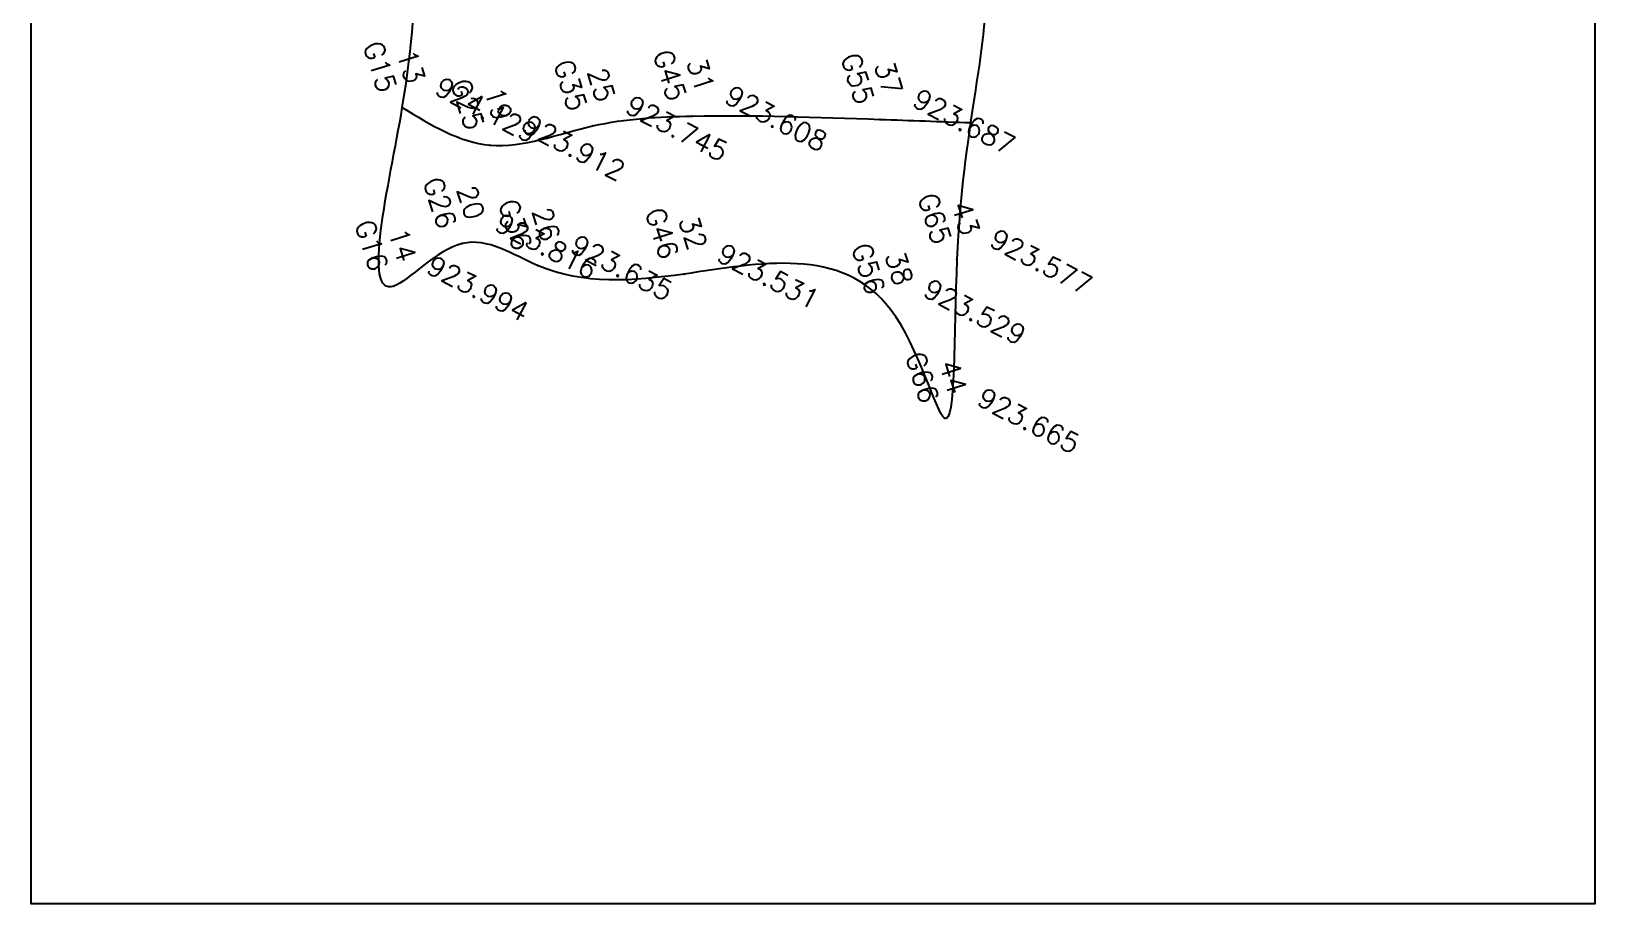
# Model space of a CAD drawing. Header units: millimetres. Extents: x 824502 to 1498685, y 1474633 to 1481826.
# Drawn here: x 1498041 to 1498685, y 1478117 to 1478476 of the extents above; entities that cross this region are included whole.
import ezdxf
from ezdxf.enums import TextEntityAlignment as Align

# ---------------------------------------------------------------- set-up
doc = ezdxf.new("R2010")
doc.units = ezdxf.units.MM
for name, color, linetype in [('Points', 7, 'Continuous'), ('Points-ELV', 6, 'Continuous'), ('Points-NUM', 4, 'Continuous'), ('Points-TXT', 3, 'Continuous')]:
    doc.layers.add(name, color=color, linetype=linetype)
doc.styles.add('ROMANS', font='romans.shx')

# ---------------------------------------------------------------- blocks, each defined once
blk = doc.blocks.new('POINTS')
at = {"layer": 'Points'}
blk.add_line((0, 0), (0, 0), dxfattribs=at)
blk.add_point((0, 0), dxfattribs=at)
at = {"layer": 'Points-ELV', "style": 'ROMANS'}
blk.add_attdef('ELEV', text='', height=1, rotation=45, dxfattribs=at).set_placement((0, 0), align=Align.BOTTOM_LEFT)
at = {"layer": 'Points-NUM', "style": 'ROMANS'}
blk.add_attdef('PTNUM', text='', height=1, dxfattribs=at).set_placement((0, 0), align=Align.BOTTOM_RIGHT)
at = {"layer": 'Points-TXT', "style": 'ROMANS'}
blk.add_attdef('DESC', text='', height=1, dxfattribs=at).set_placement((0, 0), align=Align.BOTTOM_RIGHT)

msp = doc.modelspace()

# ---------------------------------------------------------------- linework, layer by layer
at = {"color": 0}
msp.add_lwpolyline([(1498041.317, 1478852.588), (1498685.306, 1478852.588), (1498685.306, 1478117.36), (1498041.317, 1478117.36)], close=True, dxfattribs=at)
msp.add_spline([(1498192.935, 1478664.993, 37.231), (1498202.717, 1478626.219, 28.916), (1498203.936, 1478567.566, 23.525), (1498200.036, 1478508.723, 19.075), (1498194.152, 1478445.062, 14.982), (1498190.644, 1478371.524, 10.597), (1498218.822, 1478389.06, 4.816), (1498249.872, 1478380.079, -1.063), (1498310.271, 1478376.536, -4.441), (1498395.288, 1478361.942, -4.506), (1498417.49, 1478317.185, -0.089), (1498422.609, 1478382.511, -2.947), (1498435.016, 1478501.892, 4.686), (1498431.771, 1478560.382, 3.874), (1498435.879, 1478620.073, 0.106), (1498439.841, 1478673.553, -2.492), (1498382.451, 1478677.708, -4.993), (1498334.583, 1478669.102, 0.334), (1498288.86, 1478669.761, 8.421), (1498246.967, 1478666.93, 18.62), (1498192.935, 1478664.993, 37.231)], degree=3)
msp.add_open_spline([(1498194.152, 1478445.062, 14.982), (1498205.946, 1478437.885, 12.449), (1498230.581, 1478422.891, 7.157), (1498271.982, 1478439.86, 2.843), (1498325.258, 1478442.552, -4.675), (1498377.553, 1478440.672, -0.371), (1498415.773, 1478439.298, 2.557), (1498428.192, 1478438.852, 3.485)], degree=3, knots=[0, 0, 0, 0, 1.2281751, 2.565448, 3.83903, 6.2221727, 7.3723885, 7.3723885, 7.3723885, 7.3723885])

# ---------------------------------------------------------------- block references
at = {"layer": 'Points', "linetype": 'Continuous'}
ref = msp.add_blockref('POINTS', (1498194.152, 1478445.062, 14.982), dxfattribs=dict(at, xscale=32.48046360065386, yscale=32.48046360065386, zscale=32.48046360065386, rotation=287.5583941117993))
ref.add_attrib('PTNUM', '13', dxfattribs={"layer": 'Points-NUM', "height": 8.1201, "rotation": 287.558394, "style": 'ROMANS'}).set_placement((1498193.638, 1478453.417, 14.982), align=Align.BOTTOM_RIGHT)
ref.add_attrib('DESC', 'G15', dxfattribs={"layer": 'Points-TXT', "height": 8.1201, "rotation": 287.558394, "style": 'ROMANS'}).set_placement((1498182.025, 1478449.742, 14.982), align=Align.BOTTOM_RIGHT)
ref.add_attrib('ELEV', '924.129', dxfattribs={"layer": 'Points-ELV', "height": 8.1201, "rotation": 332.558394, "style": 'ROMANS'}).set_placement((1498205.765, 1478448.737, 14.982), align=Align.BOTTOM_LEFT)
ref = msp.add_blockref('POINTS', (1498194.152, 1478445.062, 14.982), dxfattribs=dict(at, xscale=32.48046360065386, yscale=32.48046360065386, zscale=32.48046360065386, rotation=287.5583941117993))
ref.add_attrib('PTNUM', '13', dxfattribs={"layer": 'Points-NUM', "height": 8.1201, "rotation": 287.558394, "style": 'ROMANS'}).set_placement((1498193.638, 1478453.417, 14.982), align=Align.BOTTOM_RIGHT)
ref.add_attrib('DESC', 'G15', dxfattribs={"layer": 'Points-TXT', "height": 8.1201, "rotation": 287.558394, "style": 'ROMANS'}).set_placement((1498182.025, 1478449.742, 14.982), align=Align.BOTTOM_RIGHT)
ref.add_attrib('ELEV', '924.129', dxfattribs={"layer": 'Points-ELV', "height": 8.1201, "rotation": 332.558394, "style": 'ROMANS'}).set_placement((1498205.765, 1478448.737, 14.982), align=Align.BOTTOM_LEFT)
ref = msp.add_blockref('POINTS', (1498272.589, 1478437.483, 2.51), dxfattribs=dict(at, xscale=32.48046360065386, yscale=32.48046360065386, zscale=32.48046360065386, rotation=287.5583941117993))
ref.add_attrib('PTNUM', '25', dxfattribs={"layer": 'Points-NUM', "height": 8.1201, "rotation": 287.558394, "style": 'ROMANS'}).set_placement((1498272.075, 1478445.837, 2.51), align=Align.BOTTOM_RIGHT)
ref.add_attrib('DESC', 'G35', dxfattribs={"layer": 'Points-TXT', "height": 8.1201, "rotation": 287.558394, "style": 'ROMANS'}).set_placement((1498260.462, 1478442.163, 2.51), align=Align.BOTTOM_RIGHT)
ref.add_attrib('ELEV', '923.745', dxfattribs={"layer": 'Points-ELV', "height": 8.1201, "rotation": 332.558394, "style": 'ROMANS'}).set_placement((1498284.202, 1478441.158, 2.51), align=Align.BOTTOM_LEFT)
ref = msp.add_blockref('POINTS', (1498272.589, 1478437.483, 2.51), dxfattribs=dict(at, xscale=32.48046360065386, yscale=32.48046360065386, zscale=32.48046360065386, rotation=287.5583941117993))
ref.add_attrib('PTNUM', '25', dxfattribs={"layer": 'Points-NUM', "height": 8.1201, "rotation": 287.558394, "style": 'ROMANS'}).set_placement((1498272.075, 1478445.837, 2.51), align=Align.BOTTOM_RIGHT)
ref.add_attrib('DESC', 'G35', dxfattribs={"layer": 'Points-TXT', "height": 8.1201, "rotation": 287.558394, "style": 'ROMANS'}).set_placement((1498260.462, 1478442.163, 2.51), align=Align.BOTTOM_RIGHT)
ref.add_attrib('ELEV', '923.745', dxfattribs={"layer": 'Points-ELV', "height": 8.1201, "rotation": 332.558394, "style": 'ROMANS'}).set_placement((1498284.202, 1478441.158, 2.51), align=Align.BOTTOM_LEFT)
ref = msp.add_blockref('POINTS', (1498313.515, 1478441.541, -1.94), dxfattribs=dict(at, xscale=32.48046360065386, yscale=32.48046360065386, zscale=32.48046360065386, rotation=287.5583941117993))
ref.add_attrib('PTNUM', '31', dxfattribs={"layer": 'Points-NUM', "height": 8.1201, "rotation": 287.558394, "style": 'ROMANS'}).set_placement((1498313.001, 1478449.895, -1.94), align=Align.BOTTOM_RIGHT)
ref.add_attrib('DESC', 'G45', dxfattribs={"layer": 'Points-TXT', "height": 8.1201, "rotation": 287.558394, "style": 'ROMANS'}).set_placement((1498301.388, 1478446.221, -1.94), align=Align.BOTTOM_RIGHT)
ref.add_attrib('ELEV', '923.608', dxfattribs={"layer": 'Points-ELV', "height": 8.1201, "rotation": 332.558394, "style": 'ROMANS'}).set_placement((1498325.128, 1478445.216, -1.94), align=Align.BOTTOM_LEFT)
ref = msp.add_blockref('POINTS', (1498313.515, 1478441.541, -1.94), dxfattribs=dict(at, xscale=32.48046360065386, yscale=32.48046360065386, zscale=32.48046360065386, rotation=287.5583941117993))
ref.add_attrib('PTNUM', '31', dxfattribs={"layer": 'Points-NUM', "height": 8.1201, "rotation": 287.558394, "style": 'ROMANS'}).set_placement((1498313.001, 1478449.895, -1.94), align=Align.BOTTOM_RIGHT)
ref.add_attrib('DESC', 'G45', dxfattribs={"layer": 'Points-TXT', "height": 8.1201, "rotation": 287.558394, "style": 'ROMANS'}).set_placement((1498301.388, 1478446.221, -1.94), align=Align.BOTTOM_RIGHT)
ref.add_attrib('ELEV', '923.608', dxfattribs={"layer": 'Points-ELV', "height": 8.1201, "rotation": 332.558394, "style": 'ROMANS'}).set_placement((1498325.128, 1478445.216, -1.94), align=Align.BOTTOM_LEFT)
ref = msp.add_blockref('POINTS', (1498390.866, 1478440.193, 0.626), dxfattribs=dict(at, xscale=32.48046360065386, yscale=32.48046360065386, zscale=32.48046360065386, rotation=287.5583941117993))
ref.add_attrib('PTNUM', '37', dxfattribs={"layer": 'Points-NUM', "height": 8.1201, "rotation": 287.558394, "style": 'ROMANS'}).set_placement((1498390.352, 1478448.548, 0.626), align=Align.BOTTOM_RIGHT)
ref.add_attrib('DESC', 'G55', dxfattribs={"layer": 'Points-TXT', "height": 8.1201, "rotation": 287.558394, "style": 'ROMANS'}).set_placement((1498378.739, 1478444.873, 0.626), align=Align.BOTTOM_RIGHT)
ref.add_attrib('ELEV', '923.687', dxfattribs={"layer": 'Points-ELV', "height": 8.1201, "rotation": 332.558394, "style": 'ROMANS'}).set_placement((1498402.479, 1478443.868, 0.626), align=Align.BOTTOM_LEFT)
ref = msp.add_blockref('POINTS', (1498390.866, 1478440.193, 0.626), dxfattribs=dict(at, xscale=32.48046360065386, yscale=32.48046360065386, zscale=32.48046360065386, rotation=287.5583941117993))
ref.add_attrib('PTNUM', '37', dxfattribs={"layer": 'Points-NUM', "height": 8.1201, "rotation": 287.558394, "style": 'ROMANS'}).set_placement((1498390.352, 1478448.548, 0.626), align=Align.BOTTOM_RIGHT)
ref.add_attrib('DESC', 'G55', dxfattribs={"layer": 'Points-TXT', "height": 8.1201, "rotation": 287.558394, "style": 'ROMANS'}).set_placement((1498378.739, 1478444.873, 0.626), align=Align.BOTTOM_RIGHT)
ref.add_attrib('ELEV', '923.687', dxfattribs={"layer": 'Points-ELV', "height": 8.1201, "rotation": 332.558394, "style": 'ROMANS'}).set_placement((1498402.479, 1478443.868, 0.626), align=Align.BOTTOM_LEFT)
ref = msp.add_blockref('POINTS', (1498230.228, 1478429.564, 7.934), dxfattribs=dict(at, xscale=32.48046360065386, yscale=32.48046360065386, zscale=32.48046360065386, rotation=287.5583941117993))
ref.add_attrib('PTNUM', '19', dxfattribs={"layer": 'Points-NUM', "height": 8.1201, "rotation": 287.558394, "style": 'ROMANS'}).set_placement((1498229.714, 1478437.918, 7.934), align=Align.BOTTOM_RIGHT)
ref.add_attrib('DESC', 'G25', dxfattribs={"layer": 'Points-TXT', "height": 8.1201, "rotation": 287.558394, "style": 'ROMANS'}).set_placement((1498218.101, 1478434.244, 7.934), align=Align.BOTTOM_RIGHT)
ref.add_attrib('ELEV', '923.912', dxfattribs={"layer": 'Points-ELV', "height": 8.1201, "rotation": 332.558394, "style": 'ROMANS'}).set_placement((1498241.841, 1478433.239, 7.934), align=Align.BOTTOM_LEFT)
ref = msp.add_blockref('POINTS', (1498230.228, 1478429.564, 7.934), dxfattribs=dict(at, xscale=32.48046360065386, yscale=32.48046360065386, zscale=32.48046360065386, rotation=287.5583941117993))
ref.add_attrib('PTNUM', '19', dxfattribs={"layer": 'Points-NUM', "height": 8.1201, "rotation": 287.558394, "style": 'ROMANS'}).set_placement((1498229.714, 1478437.918, 7.934), align=Align.BOTTOM_RIGHT)
ref.add_attrib('DESC', 'G25', dxfattribs={"layer": 'Points-TXT', "height": 8.1201, "rotation": 287.558394, "style": 'ROMANS'}).set_placement((1498218.101, 1478434.244, 7.934), align=Align.BOTTOM_RIGHT)
ref.add_attrib('ELEV', '923.912', dxfattribs={"layer": 'Points-ELV', "height": 8.1201, "rotation": 332.558394, "style": 'ROMANS'}).set_placement((1498241.841, 1478433.239, 7.934), align=Align.BOTTOM_LEFT)
ref = msp.add_blockref('POINTS', (1498218.822, 1478389.06, 4.816), dxfattribs=dict(at, xscale=32.48046360065386, yscale=32.48046360065386, zscale=32.48046360065386, rotation=287.5583941117993))
ref.add_attrib('PTNUM', '20', dxfattribs={"layer": 'Points-NUM', "height": 8.1201, "rotation": 287.558394, "style": 'ROMANS'}).set_placement((1498218.308, 1478397.414, 4.816), align=Align.BOTTOM_RIGHT)
ref.add_attrib('DESC', 'G26', dxfattribs={"layer": 'Points-TXT', "height": 8.1201, "rotation": 287.558394, "style": 'ROMANS'}).set_placement((1498206.695, 1478393.74, 4.816), align=Align.BOTTOM_RIGHT)
ref.add_attrib('ELEV', '923.816', dxfattribs={"layer": 'Points-ELV', "height": 8.1201, "rotation": 332.558394, "style": 'ROMANS'}).set_placement((1498230.435, 1478392.734, 4.816), align=Align.BOTTOM_LEFT)
ref = msp.add_blockref('POINTS', (1498218.822, 1478389.06, 4.816), dxfattribs=dict(at, xscale=32.48046360065386, yscale=32.48046360065386, zscale=32.48046360065386, rotation=287.5583941117993))
ref.add_attrib('PTNUM', '20', dxfattribs={"layer": 'Points-NUM', "height": 8.1201, "rotation": 287.558394, "style": 'ROMANS'}).set_placement((1498218.308, 1478397.414, 4.816), align=Align.BOTTOM_RIGHT)
ref.add_attrib('DESC', 'G26', dxfattribs={"layer": 'Points-TXT', "height": 8.1201, "rotation": 287.558394, "style": 'ROMANS'}).set_placement((1498206.695, 1478393.74, 4.816), align=Align.BOTTOM_RIGHT)
ref.add_attrib('ELEV', '923.816', dxfattribs={"layer": 'Points-ELV', "height": 8.1201, "rotation": 332.558394, "style": 'ROMANS'}).set_placement((1498230.435, 1478392.734, 4.816), align=Align.BOTTOM_LEFT)
ref = msp.add_blockref('POINTS', (1498249.872, 1478380.079, -1.063), dxfattribs=dict(at, xscale=32.48046360065386, yscale=32.48046360065386, zscale=32.48046360065386, rotation=287.5583941117993))
ref.add_attrib('PTNUM', '26', dxfattribs={"layer": 'Points-NUM', "height": 8.1201, "rotation": 287.558394, "style": 'ROMANS'}).set_placement((1498249.358, 1478388.433, -1.063), align=Align.BOTTOM_RIGHT)
ref.add_attrib('DESC', 'G36', dxfattribs={"layer": 'Points-TXT', "height": 8.1201, "rotation": 287.558394, "style": 'ROMANS'}).set_placement((1498237.745, 1478384.759, -1.063), align=Align.BOTTOM_RIGHT)
ref.add_attrib('ELEV', '923.635', dxfattribs={"layer": 'Points-ELV', "height": 8.1201, "rotation": 332.558394, "style": 'ROMANS'}).set_placement((1498261.484, 1478383.754, -1.063), align=Align.BOTTOM_LEFT)
ref = msp.add_blockref('POINTS', (1498249.872, 1478380.079, -1.063), dxfattribs=dict(at, xscale=32.48046360065386, yscale=32.48046360065386, zscale=32.48046360065386, rotation=287.5583941117993))
ref.add_attrib('PTNUM', '26', dxfattribs={"layer": 'Points-NUM', "height": 8.1201, "rotation": 287.558394, "style": 'ROMANS'}).set_placement((1498249.358, 1478388.433, -1.063), align=Align.BOTTOM_RIGHT)
ref.add_attrib('DESC', 'G36', dxfattribs={"layer": 'Points-TXT', "height": 8.1201, "rotation": 287.558394, "style": 'ROMANS'}).set_placement((1498237.745, 1478384.759, -1.063), align=Align.BOTTOM_RIGHT)
ref.add_attrib('ELEV', '923.635', dxfattribs={"layer": 'Points-ELV', "height": 8.1201, "rotation": 332.558394, "style": 'ROMANS'}).set_placement((1498261.484, 1478383.754, -1.063), align=Align.BOTTOM_LEFT)
ref = msp.add_blockref('POINTS', (1498422.609, 1478382.511, -2.947), dxfattribs=dict(at, xscale=32.48046360065386, yscale=32.48046360065386, zscale=32.48046360065386, rotation=287.5583941117993))
ref.add_attrib('PTNUM', '43', dxfattribs={"layer": 'Points-NUM', "height": 8.1201, "rotation": 287.558394, "style": 'ROMANS'}).set_placement((1498422.095, 1478390.865, -2.947), align=Align.BOTTOM_RIGHT)
ref.add_attrib('DESC', 'G65', dxfattribs={"layer": 'Points-TXT', "height": 8.1201, "rotation": 287.558394, "style": 'ROMANS'}).set_placement((1498410.482, 1478387.191, -2.947), align=Align.BOTTOM_RIGHT)
ref.add_attrib('ELEV', '923.577', dxfattribs={"layer": 'Points-ELV', "height": 8.1201, "rotation": 332.558394, "style": 'ROMANS'}).set_placement((1498434.222, 1478386.185, -2.947), align=Align.BOTTOM_LEFT)
ref = msp.add_blockref('POINTS', (1498422.609, 1478382.511, -2.947), dxfattribs=dict(at, xscale=32.48046360065386, yscale=32.48046360065386, zscale=32.48046360065386, rotation=287.5583941117993))
ref.add_attrib('PTNUM', '43', dxfattribs={"layer": 'Points-NUM', "height": 8.1201, "rotation": 287.558394, "style": 'ROMANS'}).set_placement((1498422.095, 1478390.865, -2.947), align=Align.BOTTOM_RIGHT)
ref.add_attrib('DESC', 'G65', dxfattribs={"layer": 'Points-TXT', "height": 8.1201, "rotation": 287.558394, "style": 'ROMANS'}).set_placement((1498410.482, 1478387.191, -2.947), align=Align.BOTTOM_RIGHT)
ref.add_attrib('ELEV', '923.577', dxfattribs={"layer": 'Points-ELV', "height": 8.1201, "rotation": 332.558394, "style": 'ROMANS'}).set_placement((1498434.222, 1478386.185, -2.947), align=Align.BOTTOM_LEFT)
ref = msp.add_blockref('POINTS', (1498190.644, 1478371.524, 10.597), dxfattribs=dict(at, xscale=32.48046360065386, yscale=32.48046360065386, zscale=32.48046360065386, rotation=287.5583941117993))
ref.add_attrib('PTNUM', '14', dxfattribs={"layer": 'Points-NUM', "height": 8.1201, "rotation": 287.558394, "style": 'ROMANS'}).set_placement((1498190.129, 1478379.879, 10.597), align=Align.BOTTOM_RIGHT)
ref.add_attrib('DESC', 'G16', dxfattribs={"layer": 'Points-TXT', "height": 8.1201, "rotation": 287.558394, "style": 'ROMANS'}).set_placement((1498178.517, 1478376.204, 10.597), align=Align.BOTTOM_RIGHT)
ref.add_attrib('ELEV', '923.994', dxfattribs={"layer": 'Points-ELV', "height": 8.1201, "rotation": 332.558394, "style": 'ROMANS'}).set_placement((1498202.256, 1478375.199, 10.597), align=Align.BOTTOM_LEFT)
ref = msp.add_blockref('POINTS', (1498190.644, 1478371.524, 10.597), dxfattribs=dict(at, xscale=32.48046360065386, yscale=32.48046360065386, zscale=32.48046360065386, rotation=287.5583941117993))
ref.add_attrib('PTNUM', '14', dxfattribs={"layer": 'Points-NUM', "height": 8.1201, "rotation": 287.558394, "style": 'ROMANS'}).set_placement((1498190.129, 1478379.879, 10.597), align=Align.BOTTOM_RIGHT)
ref.add_attrib('DESC', 'G16', dxfattribs={"layer": 'Points-TXT', "height": 8.1201, "rotation": 287.558394, "style": 'ROMANS'}).set_placement((1498178.517, 1478376.204, 10.597), align=Align.BOTTOM_RIGHT)
ref.add_attrib('ELEV', '923.994', dxfattribs={"layer": 'Points-ELV', "height": 8.1201, "rotation": 332.558394, "style": 'ROMANS'}).set_placement((1498202.256, 1478375.199, 10.597), align=Align.BOTTOM_LEFT)
ref = msp.add_blockref('POINTS', (1498310.271, 1478376.536, -4.441), dxfattribs=dict(at, xscale=32.48046360065386, yscale=32.48046360065386, zscale=32.48046360065386, rotation=287.5583941117993))
ref.add_attrib('PTNUM', '32', dxfattribs={"layer": 'Points-NUM', "height": 8.1201, "rotation": 287.558394, "style": 'ROMANS'}).set_placement((1498309.757, 1478384.89, -4.441), align=Align.BOTTOM_RIGHT)
ref.add_attrib('DESC', 'G46', dxfattribs={"layer": 'Points-TXT', "height": 8.1201, "rotation": 287.558394, "style": 'ROMANS'}).set_placement((1498298.144, 1478381.215, -4.441), align=Align.BOTTOM_RIGHT)
ref.add_attrib('ELEV', '923.531', dxfattribs={"layer": 'Points-ELV', "height": 8.1201, "rotation": 332.558394, "style": 'ROMANS'}).set_placement((1498321.883, 1478380.21, -4.441), align=Align.BOTTOM_LEFT)
ref = msp.add_blockref('POINTS', (1498310.271, 1478376.536, -4.441), dxfattribs=dict(at, xscale=32.48046360065386, yscale=32.48046360065386, zscale=32.48046360065386, rotation=287.5583941117993))
ref.add_attrib('PTNUM', '32', dxfattribs={"layer": 'Points-NUM', "height": 8.1201, "rotation": 287.558394, "style": 'ROMANS'}).set_placement((1498309.757, 1478384.89, -4.441), align=Align.BOTTOM_RIGHT)
ref.add_attrib('DESC', 'G46', dxfattribs={"layer": 'Points-TXT', "height": 8.1201, "rotation": 287.558394, "style": 'ROMANS'}).set_placement((1498298.144, 1478381.215, -4.441), align=Align.BOTTOM_RIGHT)
ref.add_attrib('ELEV', '923.531', dxfattribs={"layer": 'Points-ELV', "height": 8.1201, "rotation": 332.558394, "style": 'ROMANS'}).set_placement((1498321.883, 1478380.21, -4.441), align=Align.BOTTOM_LEFT)
ref = msp.add_blockref('POINTS', (1498395.288, 1478361.942, -4.506), dxfattribs=dict(at, xscale=32.48046360065386, yscale=32.48046360065386, zscale=32.48046360065386, rotation=287.5583941117993))
ref.add_attrib('PTNUM', '38', dxfattribs={"layer": 'Points-NUM', "height": 8.1201, "rotation": 287.558394, "style": 'ROMANS'}).set_placement((1498394.774, 1478370.297, -4.506), align=Align.BOTTOM_RIGHT)
ref.add_attrib('DESC', 'G56', dxfattribs={"layer": 'Points-TXT', "height": 8.1201, "rotation": 287.558394, "style": 'ROMANS'}).set_placement((1498383.161, 1478366.622, -4.506), align=Align.BOTTOM_RIGHT)
ref.add_attrib('ELEV', '923.529', dxfattribs={"layer": 'Points-ELV', "height": 8.1201, "rotation": 332.558394, "style": 'ROMANS'}).set_placement((1498406.901, 1478365.617, -4.506), align=Align.BOTTOM_LEFT)
ref = msp.add_blockref('POINTS', (1498395.288, 1478361.942, -4.506), dxfattribs=dict(at, xscale=32.48046360065386, yscale=32.48046360065386, zscale=32.48046360065386, rotation=287.5583941117993))
ref.add_attrib('PTNUM', '38', dxfattribs={"layer": 'Points-NUM', "height": 8.1201, "rotation": 287.558394, "style": 'ROMANS'}).set_placement((1498394.774, 1478370.297, -4.506), align=Align.BOTTOM_RIGHT)
ref.add_attrib('DESC', 'G56', dxfattribs={"layer": 'Points-TXT', "height": 8.1201, "rotation": 287.558394, "style": 'ROMANS'}).set_placement((1498383.161, 1478366.622, -4.506), align=Align.BOTTOM_RIGHT)
ref.add_attrib('ELEV', '923.529', dxfattribs={"layer": 'Points-ELV', "height": 8.1201, "rotation": 332.558394, "style": 'ROMANS'}).set_placement((1498406.901, 1478365.617, -4.506), align=Align.BOTTOM_LEFT)
ref = msp.add_blockref('POINTS', (1498417.49, 1478317.185, -0.089), dxfattribs=dict(at, xscale=32.48046360065386, yscale=32.48046360065386, zscale=32.48046360065386, rotation=287.5583941117993))
ref.add_attrib('PTNUM', '44', dxfattribs={"layer": 'Points-NUM', "height": 8.1201, "rotation": 287.558394, "style": 'ROMANS'}).set_placement((1498416.976, 1478325.539, -0.089), align=Align.BOTTOM_RIGHT)
ref.add_attrib('DESC', 'G66', dxfattribs={"layer": 'Points-TXT', "height": 8.1201, "rotation": 287.558394, "style": 'ROMANS'}).set_placement((1498405.363, 1478321.864, -0.089), align=Align.BOTTOM_RIGHT)
ref.add_attrib('ELEV', '923.665', dxfattribs={"layer": 'Points-ELV', "height": 8.1201, "rotation": 332.558394, "style": 'ROMANS'}).set_placement((1498429.103, 1478320.859, -0.089), align=Align.BOTTOM_LEFT)
ref = msp.add_blockref('POINTS', (1498417.49, 1478317.185, -0.089), dxfattribs=dict(at, xscale=32.48046360065386, yscale=32.48046360065386, zscale=32.48046360065386, rotation=287.5583941117993))
ref.add_attrib('PTNUM', '44', dxfattribs={"layer": 'Points-NUM', "height": 8.1201, "rotation": 287.558394, "style": 'ROMANS'}).set_placement((1498416.976, 1478325.539, -0.089), align=Align.BOTTOM_RIGHT)
ref.add_attrib('DESC', 'G66', dxfattribs={"layer": 'Points-TXT', "height": 8.1201, "rotation": 287.558394, "style": 'ROMANS'}).set_placement((1498405.363, 1478321.864, -0.089), align=Align.BOTTOM_RIGHT)
ref.add_attrib('ELEV', '923.665', dxfattribs={"layer": 'Points-ELV', "height": 8.1201, "rotation": 332.558394, "style": 'ROMANS'}).set_placement((1498429.103, 1478320.859, -0.089), align=Align.BOTTOM_LEFT)

doc.saveas('drawing.dxf')
